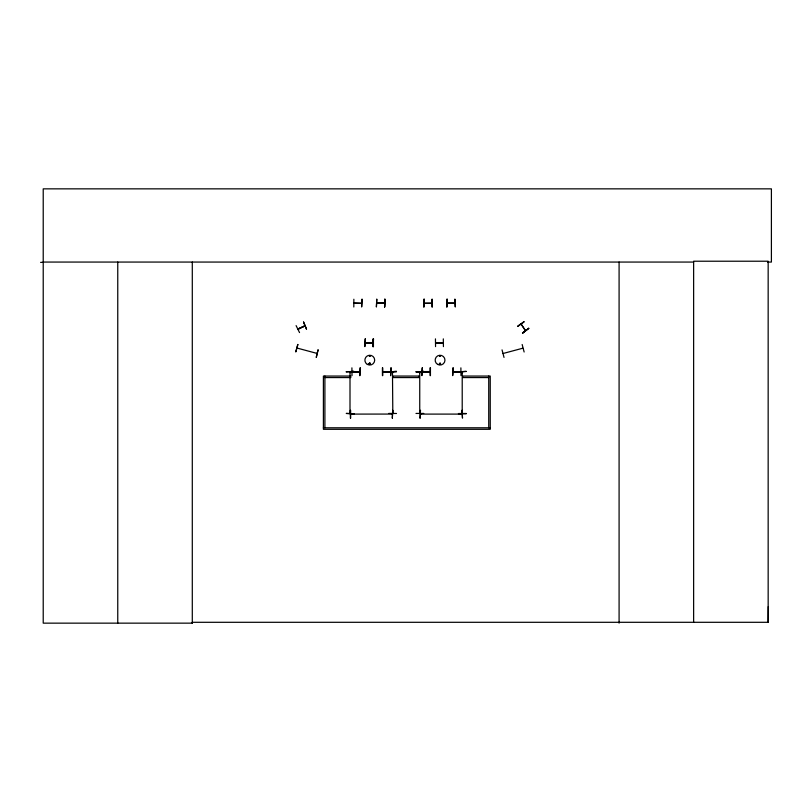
<?xml version="1.0" encoding="UTF-8"?>
<svg xmlns="http://www.w3.org/2000/svg" width="812" height="812" viewBox="0 0 812 812"><rect width="100%" height="100%" fill="white"/><g stroke="black" fill="none" stroke-linecap="round" stroke-linejoin="round"><path stroke-width="1.22" d="M767.604 262.063L771.4 262.063L771.4 188.851L43.219 188.851L43.219 623.149L192.403 623.149L192.302 622.296L768.162 622.296L768.274 606.594M297.811 328.951L298.786 328.88M350.317 413.379L350.297 412.638M392.399 372.556L392.47 371.855L392.815 413.318M419.652 412.699L419.743 413.399L419.743 371.855L419.743 372.637M462.119 412.699L462.556 413.237M369.064 363.583C370.363 366.283 370.759 361.716 369.186 363.431M369.277 363.644C370.17 365.684 370.516 362.01 369.328 363.776M370.211 356.123L369.379 356.235L370.16 356.021M439.637 356.123L440.469 356.011L439.688 356.224M439.333 363.583C440.632 366.283 441.038 361.716 439.454 363.431M440.571 363.908C439.586 362.04 439.465 365.238 440.459 364.009M349.962 412.699L349.972 413.298M462.17 372.018L462.211 372.718M462.16 412.699L462.211 413.399L462.211 371.937M297.882 328.911L304.926 325.856L298.085 329.154M297.913 344.501L295.771 351.961L297.76 344.461M350.307 372.606L350.002 371.855L350.013 372.637M392.775 372.606L392.744 371.926M392.277 414.404L391.597 414.018M421.327 414.404L420.514 414.404M365.278 342.613L373.012 342.573M359.614 371.947L352.043 371.561L352.956 371.957M358.914 371.602L359.777 371.602M382.838 371.602L383.782 371.866M389.902 371.947L390.602 371.602M435.557 342.613L443.311 342.613M422.291 371.602L422.991 371.947M429.355 371.947L430.055 371.602M453.116 371.602L453.878 371.896M317.015 353.413L297.111 348.074M420.484 414.1L421.347 414.09M353.941 302.988L361.523 303.282M365.359 342.613L373.043 342.968L365.298 342.918M359.675 371.896L352.043 371.906L359.777 371.957M447.179 302.988L454.852 302.988M390.44 371.947L382.838 371.866M430.055 371.957L422.453 371.561M460.881 371.957L453.279 371.561M462.485 372.627L462.515 372.008M419.713 412.648L419.743 413.318M420.007 413.318L420.007 412.618M369.298 363.279L369.967 363.106M304.815 325.612L304.155 326.312M517.63 326.15L523.963 321.664M517.823 326.414L524.126 321.897M521.253 324.191L525.445 330.636M525.394 330.565L521.192 324.232M522.461 332.9L528.774 328.383M297.963 329.215L304.967 325.927M299.537 332.575L296.096 325.612M370.018 364.182L369.46 364.101M502.039 349.891L504.019 357.402M522.715 348.236L503.064 353.494M524.136 352.002L522.157 344.501M350.794 414.039L351.454 414.445M351.454 414.404L350.916 414.445M361.462 303.333L353.859 303.252M454.7 303.333L447.199 303.282M383 371.561L390.521 371.866M429.893 371.947L422.291 371.866M460.719 371.947L453.116 371.866M396.479 371.429L388.725 371.876L396.479 371.399M346.257 371.764L354.012 371.399L346.257 371.876M423.752 371.429L415.998 371.876L423.752 371.399M388.725 371.764L396.489 371.774M415.998 371.825L423.752 371.774M466.22 371.429L458.465 371.876M458.465 371.764L466.22 371.399M350.297 410.354L350.378 418.119M462.008 410.354L462.495 418.109L462.069 410.354M388.725 413.43L396.489 413.481M354.022 413.775L346.257 413.43L354.022 413.805M415.998 413.43L423.752 413.43M391.516 414.374L392.216 414.1L391.597 414.414M458.465 413.531L466.22 413.481M458.465 413.856L466.23 413.775M420.565 414.1L462.038 414.1M461.957 414.364L461.257 414.374L461.876 414.059M40.6 262.367L43.219 262.357M43.219 262.063L693.631 262.063M353.859 299.242L353.809 306.997M362.05 299.242L361.644 306.997L362.02 299.242M431.903 299.242L432.004 306.997M454.852 299.242L455.288 306.997L454.964 299.242M384.472 302.957L376.9 302.988L384.583 303.252M443.311 338.868L443.423 346.622M435.719 342.918L443.322 342.877L435.577 342.918M435.557 346.622L435.445 338.868M382.411 367.856L382.442 375.611M430.055 367.856L430.157 375.611M460.881 367.856L460.983 375.611M422.372 371.602L429.893 371.561M453.197 371.602L460.881 371.602M390.602 371.957L383 371.947M352.012 375.611L351.911 367.856M324.901 377.57L350.774 377.57L350.774 376.057L323.399 376.057L323.399 429.304L490.245 429.304L490.245 376.057L462.87 376.057L462.87 377.57L488.733 377.57M392.196 414.069L350.835 414.1L351.454 414.049M323.399 427.792L490.245 427.792M424.219 303.323L431.903 303.252L424.138 303.252M460.719 371.561L460.099 371.937M420.007 371.845L420.017 372.627M350.622 410.354L350.672 418.119M768.162 622.296L768.162 261.22L693.631 261.22L693.631 622.296M619.089 262.063L619.089 623.149M488.733 376.057L488.733 427.792M447.047 299.242L447.047 306.997M432.288 299.242L432.288 306.997M430.441 367.856L430.441 375.611M424.026 299.242L424.026 306.997M384.634 299.242L384.685 306.997M382.736 367.856L382.736 375.611M373.429 338.868L373.429 346.622M373.144 338.868L373.144 346.622M350.002 371.937L350.002 413.318M324.901 376.057L324.901 427.792M192.292 262.063L192.292 623.149M117.76 262.063L117.76 623.149M318.091 349.901L316.254 357.442L318.03 349.891M528.713 328.292L522.654 333.164L528.713 328.292M303.587 322.039L306.54 329.236L303.556 322.059M392.703 410.354L392.328 418.109L392.703 410.354M420.464 410.354L420.078 418.119L420.464 410.354M376.819 299.242L376.392 306.997L376.768 299.242M385.01 299.242L384.583 306.997L385.01 299.242M424.138 299.242L423.712 306.997L424.087 299.242M447.097 299.242L446.661 306.997L447.077 299.242M365.278 338.868L364.852 346.622L365.227 338.868M373.469 338.868L373.043 346.622L373.469 338.868M360.203 367.856L359.828 375.611L360.203 367.856M391.029 367.856L390.602 375.611L391.029 367.856M422.291 367.856L421.895 375.611L422.24 367.856M453.116 367.856L452.69 375.611L453.096 367.856M419.104 376.057L393.241 376.057L393.241 377.57L419.104 377.57L419.104 376.057M437.607 364.395A4.913 4.913 0 0 0 444.966 360.152A4.913 4.913 0 0 0 437.607 355.9A4.913 4.913 0 0 0 437.607 364.395M367.328 364.395A4.913 4.913 0 0 0 374.697 360.152A4.913 4.913 0 0 0 367.328 355.9A4.913 4.913 0 0 0 367.328 364.395"/></g></svg>
